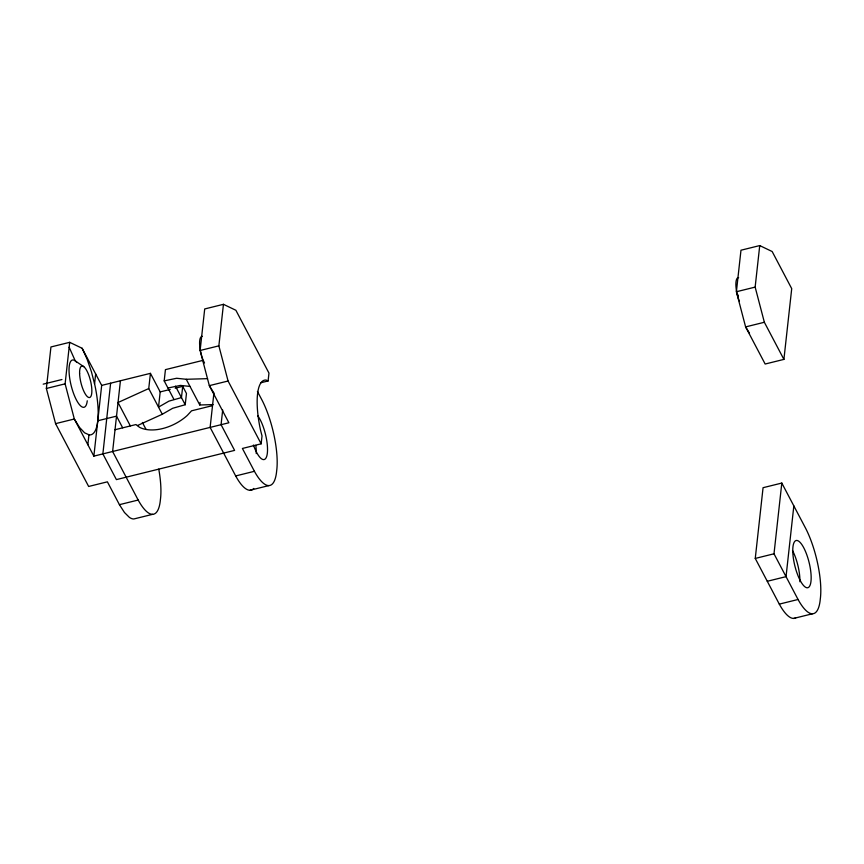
<?xml version="1.0" encoding="UTF-8"?>
<svg xmlns="http://www.w3.org/2000/svg" width="864" height="864" viewBox="0 0 864 864"><rect width="100%" height="100%" fill="white"/><g stroke="black" fill="none" stroke-linecap="round" stroke-linejoin="round"><path stroke-width="1.3" d="M152.593 514.339L133.834 518.972A51.073 15.401 76.2 0 1 129.373 517.374L124.459 512.503L119.426 504.673L107.395 481.831L88.646 486.464L55.577 423.641L46.364 388.476L50.944 346.961L69.692 342.328L82.134 348.278L101.682 385.398L93.863 456.127L228.874 422.766L209.326 385.646L200.113 350.482L204.703 308.956L223.452 304.322L235.883 310.273L268.963 373.097L268.099 380.959L260.593 382.817M93.863 456.127L74.326 419.008L65.113 383.843L69.692 342.328M87.858 444.712L88.949 434.754M94.565 383.929L95.666 373.972M110.624 383.184L102.87 453.902L116.402 479.606L234.598 450.392L221.065 424.688L222.685 410.054M120.431 380.765L112.622 451.494L138.175 500.04A51.073 15.401 76.1 0 0 160.423 499.511A51.073 15.401 76.1 0 0 158.76 469.098M137.462 425.542L162.281 414.256L148.748 388.552L150.433 373.345L101.682 385.398M150.433 373.345L160.196 391.91L158.522 407.117L168.923 401.144L181.462 397.591L182.704 386.348L175.198 388.195M173.956 399.438L164.192 380.884L165.434 369.641L202.975 360.364M162.281 414.256L172.681 408.283L185.22 404.73L186.462 393.487L182.704 386.348M213.095 404.59L199.778 404.989L200.059 402.451M257.429 391.435L262.246 400.572A51.073 15.401 76.1 0 1 276.674 470.772A51.073 15.401 76.1 0 1 254.426 471.301L242.406 448.459L261.155 443.826L228.074 381.013L218.862 345.848L223.452 304.322M213.894 393.271L210.125 427.399L235.678 475.945A51.073 15.401 76.2 0 0 253.778 488.452M261.155 443.826L262.019 435.964L260.507 430.067A52.672 15.876 76.1 0 1 266.026 380.052L268.099 380.959M736.398 291.74L740.977 250.214L759.737 245.581L772.168 251.532L791.716 288.652L783.907 359.392L765.158 364.025L745.61 326.905L736.398 291.74L755.147 287.107L759.737 245.581M755.255 558.436L763.063 487.696L781.812 483.062L805.864 528.746A51.073 15.401 76.1 0 1 820.303 598.957A51.073 15.401 76.1 0 1 798.055 599.486L779.306 604.12L755.255 558.436L774.004 553.792L781.812 483.062M793.843 505.904L786.035 576.644L767.286 581.278M737.91 297.508L738.191 294.948M148.748 388.552L118.022 402.527L130.324 425.887M164.192 380.884L176.623 378.27L186.246 379.285L207.544 378.659M43.2 384.156L61.949 379.523M46.364 388.476L65.113 383.843M200.113 350.482L218.862 345.848M167.951 388.022L180.382 385.409L190.004 386.424M160.196 391.91L170.197 389.437M55.577 423.641L74.326 419.008L79.51 427.41L84.618 432.832L89.284 434.905A52.672 15.876 76.1 0 0 94.813 384.88L91.379 371.574L87.059 359.089L82.134 348.278M228.074 381.013L209.326 385.646L213.872 392.99M97.772 420.768L116.521 416.135L122.677 427.81M115.02 429.732L135.983 424.548L139.493 427.291A36.461 22.043 -27.8 0 0 187.229 415.498L191.56 410.81L212.522 405.637M783.907 359.392L764.359 322.272L745.61 326.905L749.509 333.212M119.426 504.673L138.175 500.04M235.678 475.945L254.426 471.301M250.085 490.244L268.844 485.6M793.714 618.419L812.473 613.775M83.765 366.66L75.276 360.936L69.152 347.209M774.004 553.792L798.055 599.486M186.246 379.285L199.778 404.989M175.446 386.165L185.22 404.73M142.376 422.453L145.984 429.3M755.147 287.107L764.359 322.272M257.742 415.735A24.311 7.322 76.1 0 1 267.246 453.902A24.311 7.322 76.1 0 1 253.422 445.046M204.53 363.01A16.211 4.882 76.1 0 1 203.018 359.683M202.662 358.765A16.211 4.882 76.1 0 1 201.992 356.832M201.679 355.838A16.211 4.882 76.1 0 1 202.327 336.355M87.253 400.777A24.311 7.322 76.1 0 1 77.479 401.846A24.311 7.322 76.1 0 1 69.034 370.732A24.311 7.322 76.1 0 1 76.842 362.448M255.798 445.392A24.311 7.322 76.1 0 1 256.262 453.578M792.515 550.573A24.311 7.322 76.1 0 1 799.891 581.753M795.668 617.944A51.073 15.401 76.2 0 1 779.306 604.12M739.292 300.953A16.211 4.882 76.1 0 1 738.612 277.625M79.607 373.572A16.211 4.882 76.1 0 0 89.132 397.559A16.211 4.882 76.1 0 0 88.441 374.231A16.211 4.882 76.1 0 0 79.607 373.572M792.785 551.794A24.311 7.322 76.1 0 0 807.073 587.768A24.311 7.322 76.1 0 0 806.036 552.787A24.311 7.322 76.1 0 0 792.785 551.794"/></g></svg>
